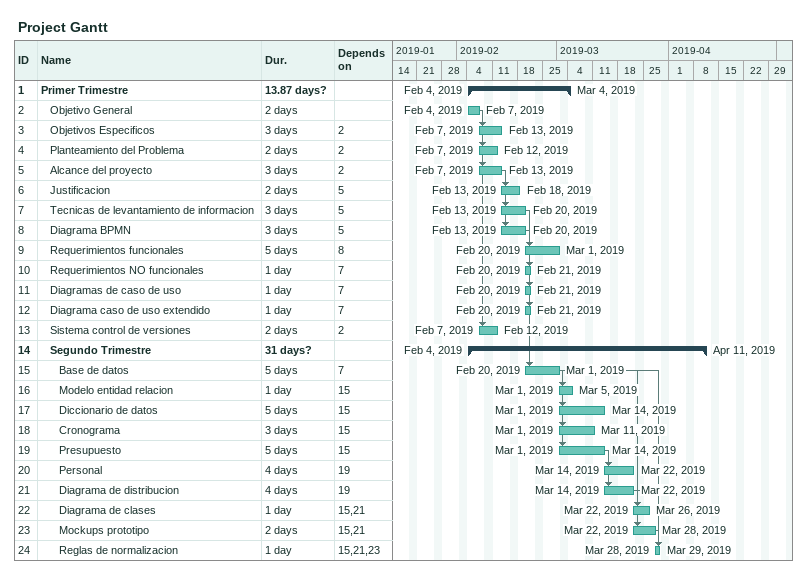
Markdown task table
Project Gantt

| ID | Level | Task | Duration | Start | Finish | Predecessors |
|---|---|---|---|---|---|---|
| 1 | 1 | **Primer Trimestre** | 13.87d? | 2019-02-04 | 2019-03-04 |  |
| 2 | 2 | Objetivo General | 2d | 2019-02-04 | 2019-02-07 |  |
| 3 | 2 | Objetivos Especificos | 3d | 2019-02-07 | 2019-02-13 | 2 |
| 4 | 2 | Planteamiento del Problema | 2d | 2019-02-07 | 2019-02-12 | 2 |
| 5 | 2 | Alcance del proyecto | 3d | 2019-02-07 | 2019-02-13 | 2 |
| 6 | 2 | Justificacion | 2d | 2019-02-13 | 2019-02-18 | 5 |
| 7 | 2 | Tecnicas de levantamiento de informacion | 3d | 2019-02-13 | 2019-02-20 | 5 |
| 8 | 2 | Diagrama BPMN | 3d | 2019-02-13 | 2019-02-20 | 5 |
| 9 | 2 | Requerimientos funcionales | 5d | 2019-02-20 | 2019-03-01 | 8 |
| 10 | 2 | Requerimientos NO funcionales | 1d | 2019-02-20 | 2019-02-21 | 7 |
| 11 | 2 | Diagramas de caso de uso | 1d | 2019-02-20 | 2019-02-21 | 7 |
| 12 | 2 | Diagrama caso de uso extendido | 1d | 2019-02-20 | 2019-02-21 | 7 |
| 13 | 2 | Sistema control de versiones | 2d | 2019-02-07 | 2019-02-12 | 2 |
| 14 | 2 | **Segundo Trimestre** | 31d? | 2019-02-04 | 2019-04-11 |  |
| 15 | 3 | Base de datos | 5d | 2019-02-20 | 2019-03-01 | 7 |
| 16 | 3 | Modelo entidad relacion | 1d | 2019-03-01 | 2019-03-05 | 15 |
| 17 | 3 | Diccionario de datos | 5d | 2019-03-01 | 2019-03-14 | 15 |
| 18 | 3 | Cronograma | 3d | 2019-03-01 | 2019-03-11 | 15 |
| 19 | 3 | Presupuesto | 5d | 2019-03-01 | 2019-03-14 | 15 |
| 20 | 3 | Personal | 4d | 2019-03-14 | 2019-03-22 | 19 |
| 21 | 3 | Diagrama de distribucion | 4d | 2019-03-14 | 2019-03-22 | 19 |
| 22 | 3 | Diagrama de clases | 1d | 2019-03-22 | 2019-03-26 | 15, 21 |
| 23 | 3 | Mockups prototipo | 2d | 2019-03-22 | 2019-03-28 | 15, 21 |
| 24 | 3 | Reglas de normalizacion | 1d | 2019-03-28 | 2019-03-29 | 15, 21, 23 |
